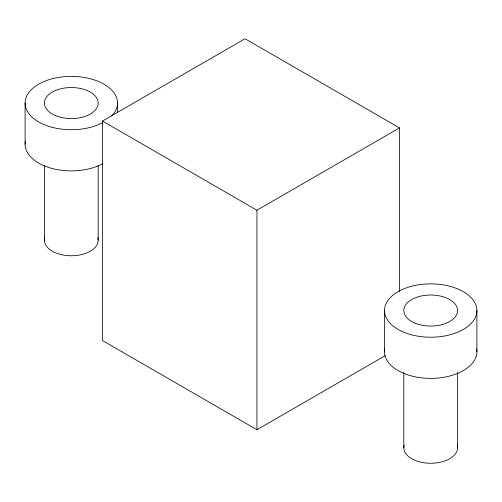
<?xml version="1.0" encoding="UTF-8"?>
<svg xmlns="http://www.w3.org/2000/svg" width="502" height="502" viewBox="0 0 502 502"><rect width="100%" height="100%" fill="white"/><g stroke="black" fill="none" stroke-linecap="round" stroke-linejoin="round"><path stroke-width="0.75" d="M385.254 355.648L256.942 429.725L102.49 340.557L102.49 121.057L245.058 38.748L399.51 127.916L399.51 291.756M102.49 121.057L256.942 210.225L399.51 127.916M476.9 310.543A46.203 26.675 0 0 1 407.593 333.648A46.203 26.675 0 0 1 407.593 287.445A46.203 26.675 0 0 1 476.9 310.543L476.9 351.701M457.579 372.478L457.579 447.734M403.815 372.478L403.815 447.734M384.488 310.543L384.488 351.701M256.942 210.225L256.942 429.725M117.512 103.054L117.512 112.373M98.185 165.767L98.185 240.238M44.421 165.767L44.421 240.238M25.1 103.054L25.1 144.212M457.184 445.073A26.882 15.518 0 0 1 430.697 463.252A26.882 15.518 0 0 1 404.21 445.073M476.655 348.946A46.203 26.675 0 0 1 430.697 378.376A46.203 26.675 0 0 1 384.739 348.946M97.79 237.584A26.882 15.518 0 0 1 71.303 255.763A26.882 15.518 0 0 1 44.816 237.584M102.778 122.582A46.203 26.675 0 0 1 27.604 111.714A46.203 26.675 0 0 1 75.363 76.48A46.203 26.675 0 0 1 111.708 116M102.778 163.74A46.203 26.675 0 0 1 50.689 168.082A46.203 26.675 0 0 1 25.345 141.457M414.922 323.112A26.882 15.518 0 0 0 457.435 312.15A26.882 15.518 0 0 0 419.728 296.375A26.882 15.518 0 0 0 414.922 323.112M55.534 115.623A26.882 15.518 0 0 0 98.047 104.654A26.882 15.518 0 0 0 60.34 88.885A26.882 15.518 0 0 0 55.534 115.623"/></g></svg>
